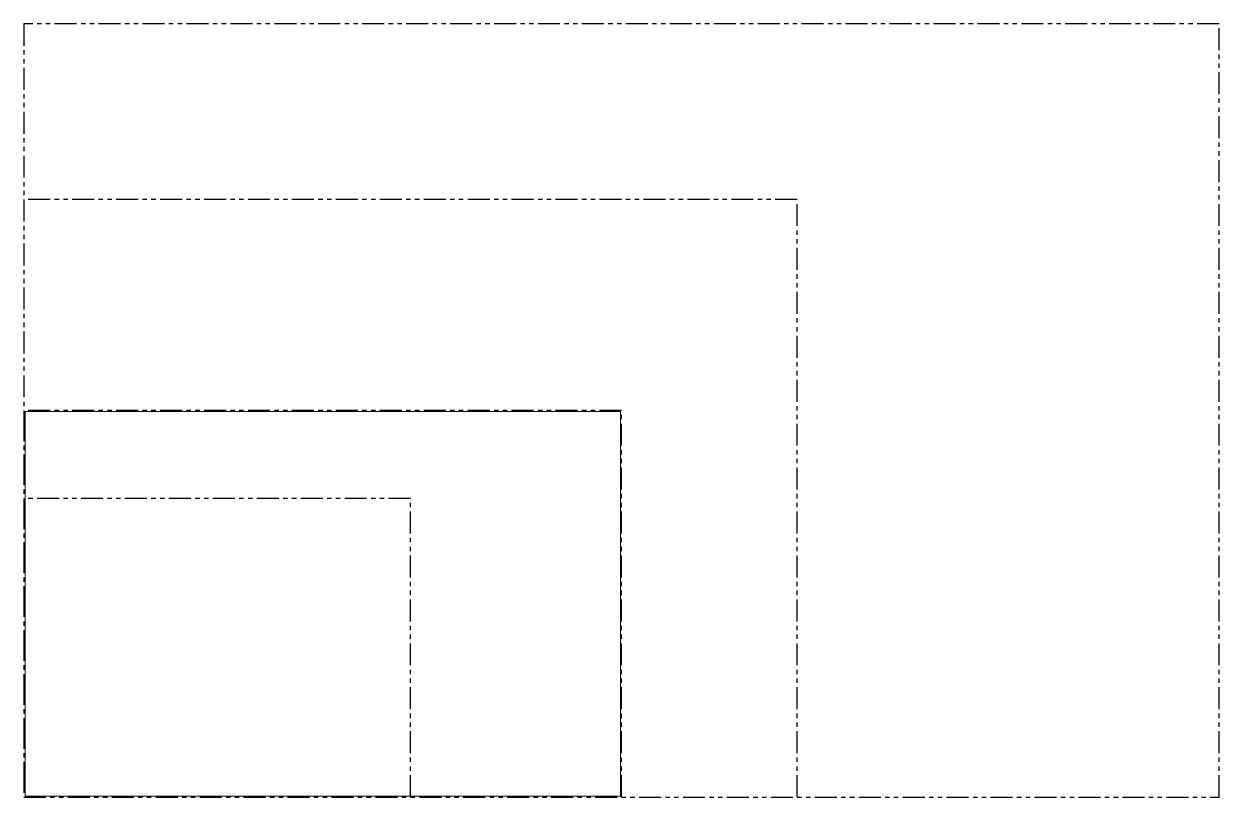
# Paper-space layout 'ANSI B' of a CAD drawing. Header units: inches. Extents: x 0 to 34, y 0 to 22.
import ezdxf

# ---------------------------------------------------------------- set-up
doc = ezdxf.new("R2010")
doc.units = ezdxf.units.IN
doc.header["$MEASUREMENT"] = 0
doc.linetypes.add('PHANTOM2', pattern=[1.25, 0.625, -0.125, 0.125, -0.125, 0.125, -0.125])
doc.layers.add('A.240_NON-PLOTTING', color=240, linetype='Continuous', plot=False)

# ---------------------------------------------------------------- blocks, each defined once
blk = doc.blocks.new('ANSI paper sizes A-D')
at = {"layer": 'A.240_NON-PLOTTING', "color": 255, "linetype": 'ByBlock'}
for points in [[(0, 0), (34, 0), (34, 22), (0, 22)], [(0, 0), (22, 0), (22, 17), (0, 17)], [(0, 0), (17, 0), (17, 11), (0, 11)], [(0, 0), (11, 0), (11, 8.5), (0, 8.5)]]:
    blk.add_lwpolyline(points, close=True, dxfattribs=at)

psp = doc.layouts.new('ANSI B')

# ---------------------------------------------------------------- block references
at = {"layer": 'A.240_NON-PLOTTING', "linetype": 'PHANTOM2'}
psp.add_blockref('ANSI paper sizes A-D', (0, 0), dxfattribs=at)

# ---------------------------------------------------------------- viewports
at = {"layer": 'A.240_NON-PLOTTING'}
psp.add_viewport(center=(8.5, 5.5), size=(16.937, 10.93739), view_center_point=(8.5, 5.5), view_height=10.93739, dxfattribs=at)

doc.saveas('drawing.dxf')
